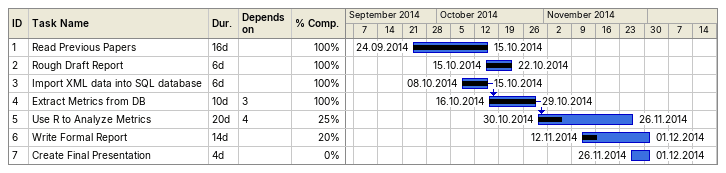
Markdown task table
| ID | Task | Duration | Start | Finish | Predecessors | % complete |
|---|---|---|---|---|---|---|
| 1 | Read Previous Papers | 16d | 2014-09-24 | 2014-10-15 |  | 100 |
| 2 | Rough Draft Report | 6d | 2014-10-15 | 2014-10-22 |  | 100 |
| 3 | Import XML data into SQL database | 6d | 2014-10-08 | 2014-10-15 |  | 100 |
| 4 | Extract Metrics from DB | 10d | 2014-10-16 | 2014-10-29 | 3 | 100 |
| 5 | Use R to Analyze Metrics | 20d | 2014-10-30 | 2014-11-26 | 4 | 25 |
| 6 | Write Formal Report | 14d | 2014-11-12 | 2014-12-01 |  | 20 |
| 7 | Create Final Presentation | 4d | 2014-11-26 | 2014-12-01 |  | 0 |
